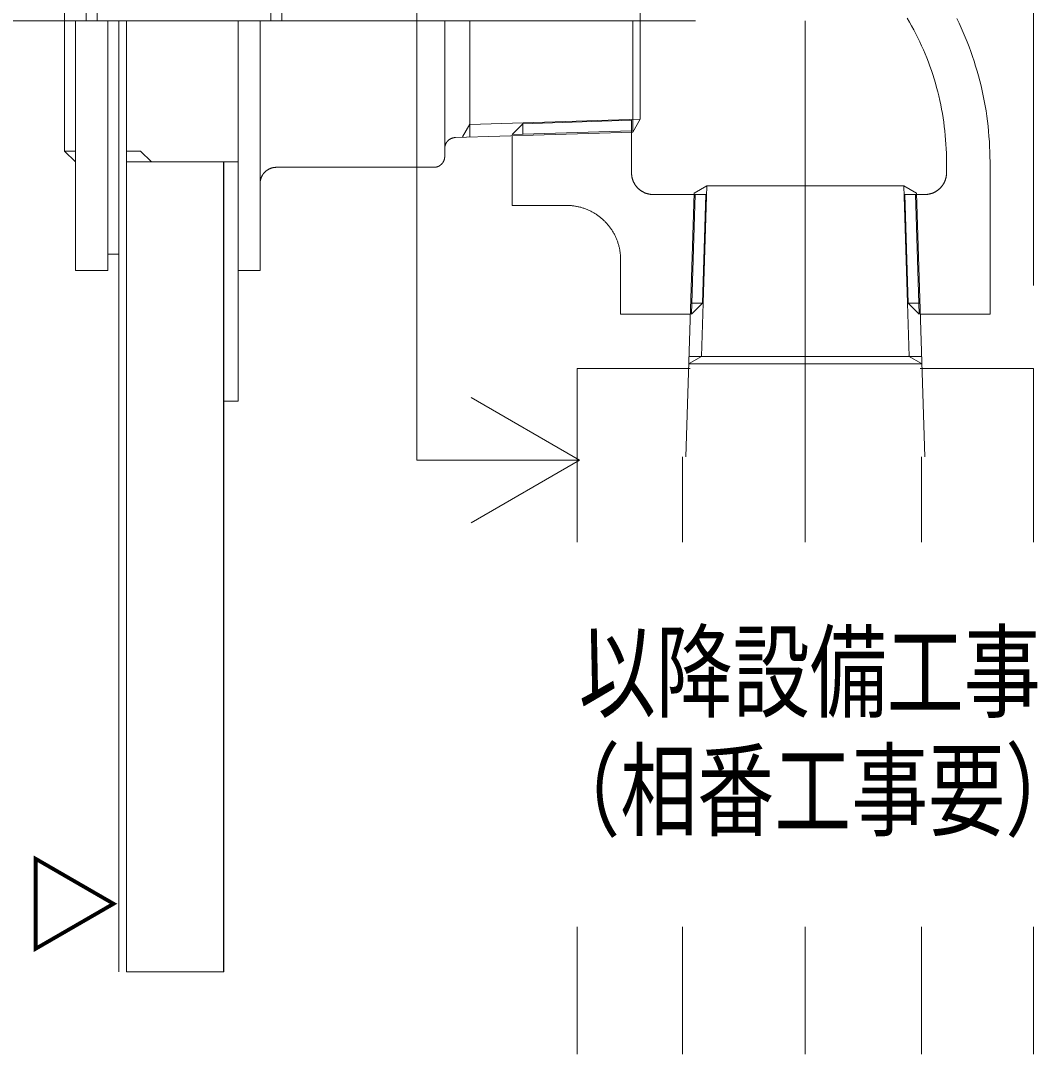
# Model space of a CAD drawing. Units: millimetres on the paper. Extents: x -305 to 305, y -152 to 152.
# Drawn here: x -54 to -35.28, y -15.27 to 3.76 of the extents above; entities that cross this region are included whole.
import ezdxf
from ezdxf.enums import TextEntityAlignment as Align

# ---------------------------------------------------------------- set-up
doc = ezdxf.new("R2010")
doc.units = ezdxf.units.MM
doc.linetypes.add('LONG_CHAIN', pattern=[21, 18, -1, 1, -1])
doc.linetypes.add('LONG_DOUBLE_CHAIN', pattern=[21.8, 18, -1, 0.6, -0.6, 0.6, -1])
doc.layers.add('0-1_RV', color=7, linetype='Continuous', lineweight=9)
doc.styles.add('ＭＳ ゴシック', font='')
doc.styles.get('ＭＳ ゴシック').set_extended_font_data('MS Gothic')

msp = doc.modelspace()

# ---------------------------------------------------------------- linework, layer by layer
at = {"layer": '0-1_RV'}
for p, q in [((-35.351, -1.118), (-35.351, 21.978)), ((-46.706, -4.33), (-46.706, 11.849)), ((-53.191, 6.16), (-53.191, 1.358)), ((-52.791, 5.959), (-52.791, 3.759)), ((-49.391, 5.748), (-49.391, 3.759)), ((-52.591, 5.654), (-52.591, 3.759)), ((-49.191, 5.549), (-49.191, 3.759)), ((-42.591, 5.57), (-42.591, 1.946)), ((-52.991, 3.759), (-52.991, -0.842)), ((-52.991, 3.759), (-52.991, -0.842)), ((-52.392, 3.759), (-52.392, -0.842)), ((-52.392, 3.759), (-52.392, -0.842)), ((-52.191, 3.759), (-52.191, -13.749)), ((-52.052, 3.759), (-52.052, -13.749)), ((-49.992, 3.759), (-49.992, -0.842)), ((-49.992, 3.759), (-49.992, -0.541)), ((-49.992, 3.759), (-49.992, -3.242)), ((-49.992, 3.759), (-49.992, -0.541)), ((-49.992, 3.759), (-49.992, -0.842)), ((-49.992, 3.759), (-49.992, -0.842)), ((-49.992, 3.759), (-49.992, -3.242)), ((-49.591, 3.759), (-49.591, -0.842)), ((-46.191, 3.759), (-46.191, 1.258)), ((-45.726, 1.624), (-45.726, 3.759)), ((-42.727, 3.759), (-42.727, 1.709)), ((-42.591, 1.946), (-45.726, 1.849)), ((-42.591, 1.946), (-42.727, 1.709)), ((-45.726, 1.855), (-45.863, 1.62)), ((-42.727, 1.709), (-45.991, 1.607)), ((-53.191, 1.358), (-52.991, 1.358)), ((-53.191, 1.358), (-52.991, 1.158)), ((-52.052, 1.358), (-51.792, 1.358)), ((-51.792, 1.358), (-51.591, 1.158)), ((-52.052, 1.158), (-49.992, 1.158)), ((-50.261, 1.158), (-50.261, -13.749)), ((-49.292, 1.06), (-46.391, 1.06)), ((-52.392, -0.541), (-52.191, -0.541)), ((-52.392, -0.541), (-52.191, -0.541)), ((-52.991, -0.842), (-52.392, -0.842)), ((-52.991, -0.842), (-52.392, -0.842)), ((-49.992, -0.842), (-49.591, -0.842)), ((-50.261, -3.242), (-49.992, -3.242)), ((-50.151, -3.242), (-49.992, -3.242)), ((-45.706, -5.485), (-43.706, -4.33))]:
    msp.add_line(p, q, dxfattribs=at)
at = {"layer": '0-1_RV', "linetype": 'LONG_CHAIN'}
for p, q in [((-70.888, 3.759), (-50.131, 3.759)), ((-53.862, 3.759), (-41.57, 3.759)), ((-39.551, 3.759), (-39.551, -5.839)), ((-44.751, 1.863), (-42.751, 1.927)), ((-42.751, 1.927), (-42.751, 0.959)), ((-44.951, 1.664), (-44.751, 1.863)), ((-44.951, 1.664), (-42.751, 1.732)), ((-44.751, 1.863), (-44.751, 1.67)), ((-44.951, 1.641), (-44.951, 0.359)), ((-36.951, 1.159), (-36.951, 0.959)), ((-36.15, 1.158), (-36.15, -1.641)), ((-41.384, 0.559), (-42.352, 0.559)), ((-41.647, -1.641), (-41.579, 0.559)), ((-41.446, -1.441), (-41.384, 0.559)), ((-37.655, -1.441), (-37.717, 0.559)), ((-37.351, 0.559), (-37.717, 0.559)), ((-37.455, -1.641), (-37.524, 0.559)), ((-44.951, 0.359), (-43.951, 0.359)), ((-42.951, -0.641), (-42.951, -1.641)), ((-41.647, -1.641), (-41.446, -1.441)), ((-41.446, -1.441), (-41.64, -1.441)), ((-37.461, -1.441), (-37.655, -1.441)), ((-37.455, -1.641), (-37.655, -1.441)), ((-41.669, -1.641), (-42.951, -1.641)), ((-36.15, -1.641), (-37.433, -1.641)), ((-41.669, -2.641), (-43.751, -2.641)), ((-35.351, -2.641), (-37.433, -2.641)), ((-39.551, -12.921), (-39.551, -15.269))]:
    msp.add_line(p, q, dxfattribs=at)
at = {"layer": '0-1_RV', "linetype": 'LONG_DOUBLE_CHAIN'}
for p, q in [((-41.751, -4.269), (-41.6, 0.582)), ((-41.6, 0.582), (-41.363, 0.719)), ((-41.461, -2.421), (-41.363, 0.719)), ((-41.363, 0.719), (-37.738, 0.719)), ((-37.641, -2.421), (-37.738, 0.719)), ((-41.647, -1.641), (-41.579, 0.559)), ((-37.655, -1.441), (-37.717, 0.559)), ((-37.455, -1.641), (-37.524, 0.559)), ((-37.455, -1.641), (-37.655, -1.441)), ((-41.693, -2.421), (-37.408, -2.421)), ((-41.69, -2.553), (-41.461, -2.421)), ((-37.411, -2.553), (-37.649, -2.416)), ((-43.75, -5.839), (-43.75, -2.641)), ((-41.698, -2.558), (-37.404, -2.558)), ((-35.351, -5.839), (-35.351, -2.641)), ((-41.811, -5.839), (-41.811, -4.269)), ((-37.411, -5.839), (-37.411, -4.269)), ((-43.75, -15.269), (-43.75, -12.921)), ((-41.811, -15.269), (-41.811, -12.921)), ((-37.411, -15.269), (-37.411, -12.921)), ((-35.351, -15.269), (-35.351, -12.921))]:
    msp.add_line(p, q, dxfattribs=at)
at = {"layer": '0-1_RV', "linetype": 'LONG_CHAIN'}
for points in [[(-36.951, 1.158), (-36.951, 1.24), (-36.953, 1.321), (-36.956, 1.403), (-36.961, 1.484), (-36.967, 1.566), (-36.974, 1.647), (-36.982, 1.729), (-36.991, 1.81), (-37.002, 1.891), (-37.014, 1.972), (-37.027, 2.052), (-37.042, 2.133), (-37.058, 2.213), (-37.075, 2.293), (-37.093, 2.373), (-37.113, 2.452), (-37.134, 2.531), (-37.156, 2.61), (-37.179, 2.688), (-37.204, 2.766), (-37.23, 2.843), (-37.257, 2.92), (-37.285, 2.997), (-37.315, 3.073), (-37.345, 3.149), (-37.377, 3.224), (-37.41, 3.299), (-37.445, 3.373), (-37.48, 3.446), (-37.517, 3.52), (-37.554, 3.592), (-37.593, 3.664), (-37.633, 3.735), (-37.674, 3.806)], [(-36.15, 1.158), (-36.151, 1.252), (-36.153, 1.347), (-36.157, 1.441), (-36.162, 1.535), (-36.169, 1.629), (-36.177, 1.723), (-36.186, 1.817), (-36.197, 1.91), (-36.21, 2.004), (-36.223, 2.097), (-36.239, 2.19), (-36.256, 2.283), (-36.274, 2.376), (-36.294, 2.468), (-36.315, 2.56), (-36.337, 2.651), (-36.362, 2.742), (-36.387, 2.833), (-36.414, 2.924), (-36.443, 3.013), (-36.472, 3.103), (-36.504, 3.192), (-36.536, 3.28), (-36.57, 3.368), (-36.606, 3.455), (-36.642, 3.542), (-36.681, 3.628), (-36.72, 3.714), (-36.761, 3.799)], [(-42.751, 0.959), (-42.751, 0.953), (-42.751, 0.947), (-42.75, 0.94), (-42.75, 0.934), (-42.75, 0.928), (-42.749, 0.922), (-42.748, 0.915), (-42.748, 0.909), (-42.747, 0.903), (-42.746, 0.897), (-42.745, 0.89), (-42.744, 0.884), (-42.743, 0.878), (-42.741, 0.872), (-42.74, 0.866), (-42.738, 0.86), (-42.737, 0.854), (-42.735, 0.848), (-42.733, 0.842), (-42.731, 0.836), (-42.729, 0.83), (-42.727, 0.824), (-42.725, 0.818), (-42.723, 0.812), (-42.721, 0.806), (-42.718, 0.8), (-42.716, 0.795), (-42.713, 0.789), (-42.71, 0.783), (-42.707, 0.778), (-42.705, 0.772), (-42.702, 0.767), (-42.699, 0.761), (-42.695, 0.756), (-42.692, 0.75), (-42.689, 0.745), (-42.685, 0.74), (-42.682, 0.734), (-42.678, 0.729)], [(-36.974, 0.824), (-36.972, 0.829), (-36.97, 0.835), (-36.968, 0.841), (-36.967, 0.847), (-36.965, 0.854), (-36.963, 0.86), (-36.962, 0.866), (-36.96, 0.872), (-36.959, 0.878), (-36.958, 0.884), (-36.957, 0.89), (-36.956, 0.897), (-36.955, 0.903), (-36.954, 0.909), (-36.953, 0.915), (-36.953, 0.922), (-36.952, 0.928), (-36.952, 0.934), (-36.951, 0.94), (-36.951, 0.947), (-36.951, 0.953), (-36.951, 0.959)], [(-36.974, 0.824), (-36.972, 0.829), (-36.97, 0.835), (-36.968, 0.841), (-36.967, 0.847), (-36.965, 0.854), (-36.963, 0.86), (-36.962, 0.866), (-36.96, 0.872), (-36.959, 0.878), (-36.958, 0.884), (-36.957, 0.89), (-36.956, 0.897), (-36.955, 0.903), (-36.954, 0.909), (-36.953, 0.915), (-36.953, 0.922), (-36.952, 0.928), (-36.952, 0.934), (-36.951, 0.94), (-36.951, 0.947), (-36.951, 0.953), (-36.951, 0.959)], [(-37.121, 0.632), (-37.116, 0.635), (-37.111, 0.639), (-37.106, 0.643), (-37.101, 0.647), (-37.096, 0.651), (-37.091, 0.655), (-37.086, 0.659), (-37.082, 0.663), (-37.077, 0.667), (-37.072, 0.672), (-37.068, 0.676), (-37.064, 0.681), (-37.059, 0.685), (-37.055, 0.69), (-37.051, 0.695), (-37.047, 0.699), (-37.043, 0.704), (-37.039, 0.709), (-37.035, 0.714), (-37.031, 0.719), (-37.027, 0.724), (-37.023, 0.729), (-37.02, 0.734), (-37.016, 0.739), (-37.013, 0.745), (-37.01, 0.75), (-37.006, 0.755), (-37.003, 0.761), (-37, 0.766), (-36.997, 0.772), (-36.994, 0.777), (-36.991, 0.783), (-36.989, 0.789), (-36.986, 0.794), (-36.984, 0.8), (-36.981, 0.806), (-36.979, 0.812), (-36.976, 0.818), (-36.974, 0.824)], [(-37.121, 0.632), (-37.116, 0.635), (-37.111, 0.639), (-37.106, 0.643), (-37.101, 0.647), (-37.096, 0.651), (-37.091, 0.655), (-37.086, 0.659), (-37.082, 0.663), (-37.077, 0.667), (-37.072, 0.672), (-37.068, 0.676), (-37.064, 0.681), (-37.059, 0.685), (-37.055, 0.69), (-37.051, 0.695), (-37.047, 0.699), (-37.043, 0.704), (-37.039, 0.709), (-37.035, 0.714), (-37.031, 0.719), (-37.027, 0.724), (-37.023, 0.729), (-37.02, 0.734), (-37.016, 0.739), (-37.013, 0.745), (-37.01, 0.75), (-37.006, 0.755), (-37.003, 0.761), (-37, 0.766), (-36.997, 0.772), (-36.994, 0.777), (-36.991, 0.783), (-36.989, 0.789), (-36.986, 0.794), (-36.984, 0.8), (-36.981, 0.806), (-36.979, 0.812), (-36.976, 0.818), (-36.974, 0.824)], [(-42.678, 0.729), (-42.675, 0.724), (-42.671, 0.719), (-42.667, 0.714), (-42.663, 0.709), (-42.659, 0.704), (-42.655, 0.7), (-42.651, 0.695), (-42.647, 0.69), (-42.643, 0.685), (-42.638, 0.681), (-42.634, 0.676), (-42.63, 0.672), (-42.625, 0.668), (-42.62, 0.663), (-42.616, 0.659), (-42.611, 0.655), (-42.606, 0.651), (-42.601, 0.647), (-42.596, 0.643), (-42.591, 0.639), (-42.586, 0.636), (-42.581, 0.632), (-42.576, 0.628), (-42.571, 0.625), (-42.566, 0.621), (-42.56, 0.618), (-42.555, 0.615), (-42.55, 0.612), (-42.544, 0.609), (-42.539, 0.606), (-42.533, 0.603), (-42.527, 0.6), (-42.522, 0.597), (-42.516, 0.594), (-42.51, 0.592), (-42.505, 0.589), (-42.499, 0.587), (-42.493, 0.585), (-42.487, 0.583)], [(-42.487, 0.583), (-42.481, 0.581), (-42.475, 0.579), (-42.469, 0.577), (-42.463, 0.575), (-42.457, 0.573), (-42.451, 0.572), (-42.445, 0.57), (-42.439, 0.569), (-42.433, 0.567), (-42.427, 0.566), (-42.42, 0.565), (-42.414, 0.564), (-42.408, 0.563), (-42.402, 0.562), (-42.395, 0.561), (-42.389, 0.561), (-42.383, 0.56), (-42.377, 0.56), (-42.37, 0.559), (-42.364, 0.559), (-42.358, 0.559), (-42.352, 0.559)], [(-37.351, 0.559), (-37.345, 0.559), (-37.338, 0.559), (-37.332, 0.559), (-37.326, 0.56), (-37.32, 0.56), (-37.313, 0.561), (-37.307, 0.561), (-37.301, 0.562), (-37.295, 0.563), (-37.288, 0.564), (-37.282, 0.565), (-37.276, 0.566), (-37.27, 0.567), (-37.264, 0.569), (-37.258, 0.57), (-37.251, 0.571), (-37.245, 0.573), (-37.239, 0.575), (-37.233, 0.577), (-37.227, 0.578), (-37.221, 0.58), (-37.215, 0.583), (-37.209, 0.585), (-37.204, 0.587), (-37.198, 0.589), (-37.192, 0.592), (-37.186, 0.594), (-37.181, 0.597), (-37.175, 0.6), (-37.169, 0.603), (-37.164, 0.605), (-37.158, 0.608), (-37.153, 0.611), (-37.147, 0.615), (-37.142, 0.618), (-37.136, 0.621), (-37.131, 0.625), (-37.126, 0.628), (-37.121, 0.632)], [(-37.351, 0.559), (-37.345, 0.559), (-37.338, 0.559), (-37.332, 0.559), (-37.326, 0.56), (-37.32, 0.56), (-37.313, 0.561), (-37.307, 0.561), (-37.301, 0.562), (-37.295, 0.563), (-37.288, 0.564), (-37.282, 0.565), (-37.276, 0.566), (-37.27, 0.567), (-37.264, 0.569), (-37.258, 0.57), (-37.251, 0.571), (-37.245, 0.573), (-37.239, 0.575), (-37.233, 0.577), (-37.227, 0.578), (-37.221, 0.58), (-37.215, 0.583), (-37.209, 0.585), (-37.204, 0.587), (-37.198, 0.589), (-37.192, 0.592), (-37.186, 0.594), (-37.181, 0.597), (-37.175, 0.6), (-37.169, 0.603), (-37.164, 0.605), (-37.158, 0.608), (-37.153, 0.611), (-37.147, 0.615), (-37.142, 0.618), (-37.136, 0.621), (-37.131, 0.625), (-37.126, 0.628), (-37.121, 0.632)], [(-43.613, 0.3), (-43.627, 0.305), (-43.642, 0.31), (-43.657, 0.315), (-43.672, 0.319), (-43.687, 0.324), (-43.703, 0.328), (-43.718, 0.332), (-43.733, 0.335), (-43.749, 0.338), (-43.764, 0.341), (-43.78, 0.344), (-43.795, 0.347), (-43.811, 0.349), (-43.826, 0.351), (-43.842, 0.353), (-43.857, 0.355), (-43.873, 0.356), (-43.889, 0.357), (-43.904, 0.358), (-43.92, 0.358), (-43.936, 0.359), (-43.951, 0.359)], [(-43.133, -0.066), (-43.142, -0.053), (-43.151, -0.04), (-43.161, -0.028), (-43.171, -0.015), (-43.181, -0.003), (-43.191, 0.009), (-43.201, 0.021), (-43.212, 0.032), (-43.222, 0.044), (-43.233, 0.055), (-43.244, 0.066), (-43.255, 0.077), (-43.267, 0.088), (-43.278, 0.099), (-43.29, 0.109), (-43.302, 0.12), (-43.314, 0.13), (-43.326, 0.14), (-43.338, 0.149), (-43.351, 0.159), (-43.363, 0.168), (-43.376, 0.177), (-43.389, 0.186), (-43.402, 0.195), (-43.415, 0.204), (-43.429, 0.212), (-43.442, 0.22), (-43.456, 0.228), (-43.47, 0.236), (-43.483, 0.243), (-43.497, 0.25), (-43.511, 0.257), (-43.526, 0.264), (-43.54, 0.271), (-43.554, 0.277), (-43.569, 0.283), (-43.583, 0.289), (-43.598, 0.295), (-43.613, 0.3)], [(-42.951, -0.641), (-42.951, -0.625), (-42.951, -0.609), (-42.952, -0.594), (-42.953, -0.578), (-42.954, -0.562), (-42.955, -0.547), (-42.957, -0.531), (-42.959, -0.515), (-42.961, -0.5), (-42.963, -0.484), (-42.966, -0.469), (-42.969, -0.453), (-42.972, -0.438), (-42.975, -0.422), (-42.978, -0.407), (-42.982, -0.392), (-42.986, -0.377), (-42.99, -0.362), (-42.995, -0.346), (-43, -0.331), (-43.005, -0.317), (-43.01, -0.302), (-43.015, -0.287), (-43.021, -0.272), (-43.027, -0.258), (-43.033, -0.243), (-43.039, -0.229), (-43.046, -0.215), (-43.053, -0.201), (-43.06, -0.187), (-43.067, -0.173), (-43.075, -0.159), (-43.082, -0.145), (-43.09, -0.132), (-43.098, -0.118), (-43.107, -0.105), (-43.115, -0.092), (-43.124, -0.079), (-43.133, -0.066)]]:
    msp.add_lwpolyline(points, dxfattribs=at)
at = {"layer": '0-1_RV'}
for points in [[(-46.105, 1.571), (-46.108, 1.569), (-46.111, 1.567), (-46.113, 1.565), (-46.115, 1.563), (-46.118, 1.561), (-46.12, 1.559), (-46.123, 1.557), (-46.125, 1.555), (-46.127, 1.553), (-46.13, 1.551), (-46.132, 1.549), (-46.134, 1.547), (-46.136, 1.544), (-46.138, 1.542), (-46.14, 1.54), (-46.142, 1.537), (-46.144, 1.535), (-46.146, 1.532), (-46.148, 1.53), (-46.15, 1.527), (-46.152, 1.525), (-46.154, 1.522), (-46.156, 1.52), (-46.157, 1.517), (-46.159, 1.514), (-46.161, 1.512), (-46.162, 1.509), (-46.164, 1.506), (-46.165, 1.504), (-46.167, 1.501), (-46.168, 1.498), (-46.17, 1.495), (-46.171, 1.492), (-46.172, 1.49), (-46.174, 1.487), (-46.175, 1.484), (-46.176, 1.481), (-46.177, 1.478), (-46.178, 1.475)], [(-45.991, 1.607), (-45.994, 1.607), (-45.997, 1.607), (-46, 1.607), (-46.003, 1.607), (-46.006, 1.607), (-46.009, 1.606), (-46.013, 1.606), (-46.016, 1.606), (-46.019, 1.605), (-46.022, 1.605), (-46.025, 1.604), (-46.028, 1.604), (-46.031, 1.603), (-46.034, 1.603), (-46.037, 1.602), (-46.04, 1.601), (-46.043, 1.6), (-46.046, 1.599), (-46.049, 1.599), (-46.052, 1.598), (-46.055, 1.597), (-46.058, 1.596), (-46.061, 1.595), (-46.064, 1.593), (-46.067, 1.592), (-46.07, 1.591), (-46.073, 1.59), (-46.076, 1.588), (-46.079, 1.587), (-46.081, 1.586), (-46.084, 1.584), (-46.087, 1.583), (-46.09, 1.581), (-46.092, 1.58), (-46.095, 1.578), (-46.098, 1.576), (-46.1, 1.575), (-46.103, 1.573), (-46.105, 1.571)], [(-46.178, 1.475), (-46.179, 1.472), (-46.18, 1.469), (-46.181, 1.466), (-46.182, 1.463), (-46.183, 1.46), (-46.184, 1.457), (-46.184, 1.454), (-46.185, 1.451), (-46.186, 1.448), (-46.186, 1.445), (-46.187, 1.442), (-46.187, 1.438), (-46.188, 1.435), (-46.188, 1.432), (-46.189, 1.429), (-46.189, 1.426), (-46.189, 1.423), (-46.189, 1.42), (-46.19, 1.417), (-46.19, 1.413), (-46.19, 1.41), (-46.19, 1.407)], [(-52.051, -13.749), (-52.051, 1.158), (-50.26, 1.158), (-50.26, -13.749)], [(-46.276, 1.095), (-46.273, 1.097), (-46.271, 1.099), (-46.268, 1.101), (-46.266, 1.103), (-46.264, 1.105), (-46.261, 1.107), (-46.259, 1.109), (-46.256, 1.111), (-46.254, 1.113), (-46.252, 1.115), (-46.25, 1.117), (-46.247, 1.12), (-46.245, 1.122), (-46.243, 1.124), (-46.241, 1.126), (-46.239, 1.129), (-46.237, 1.131), (-46.235, 1.134), (-46.233, 1.136), (-46.231, 1.138), (-46.229, 1.141), (-46.227, 1.143), (-46.225, 1.146), (-46.224, 1.149), (-46.222, 1.151), (-46.22, 1.154), (-46.219, 1.157), (-46.217, 1.159), (-46.216, 1.162), (-46.214, 1.165), (-46.213, 1.167), (-46.211, 1.17), (-46.21, 1.173), (-46.208, 1.176), (-46.207, 1.179), (-46.206, 1.182), (-46.205, 1.185), (-46.204, 1.187), (-46.203, 1.19)], [(-46.203, 1.19), (-46.201, 1.193), (-46.2, 1.196), (-46.2, 1.199), (-46.199, 1.202), (-46.198, 1.205), (-46.197, 1.208), (-46.196, 1.211), (-46.195, 1.214), (-46.195, 1.217), (-46.194, 1.221), (-46.194, 1.224), (-46.193, 1.227), (-46.193, 1.23), (-46.192, 1.233), (-46.192, 1.236), (-46.192, 1.239), (-46.191, 1.242), (-46.191, 1.245), (-46.191, 1.249), (-46.191, 1.252), (-46.191, 1.255), (-46.191, 1.258)], [(-49.464, 1.004), (-49.468, 1.002), (-49.472, 0.999), (-49.475, 0.996), (-49.479, 0.993), (-49.483, 0.99), (-49.486, 0.987), (-49.49, 0.984), (-49.493, 0.981), (-49.497, 0.977), (-49.5, 0.974), (-49.503, 0.971), (-49.507, 0.967), (-49.51, 0.964), (-49.513, 0.96), (-49.516, 0.957), (-49.519, 0.953), (-49.522, 0.95), (-49.525, 0.946), (-49.528, 0.942), (-49.531, 0.939), (-49.534, 0.935), (-49.537, 0.931), (-49.539, 0.927), (-49.542, 0.923), (-49.544, 0.919), (-49.547, 0.915), (-49.549, 0.911), (-49.552, 0.907), (-49.554, 0.903), (-49.556, 0.899), (-49.558, 0.894), (-49.56, 0.89), (-49.562, 0.886), (-49.564, 0.882), (-49.566, 0.877), (-49.568, 0.873), (-49.57, 0.869), (-49.571, 0.864), (-49.573, 0.86)], [(-49.292, 1.06), (-49.297, 1.06), (-49.301, 1.06), (-49.306, 1.059), (-49.311, 1.059), (-49.315, 1.059), (-49.32, 1.058), (-49.325, 1.058), (-49.329, 1.057), (-49.334, 1.057), (-49.339, 1.056), (-49.343, 1.055), (-49.348, 1.054), (-49.353, 1.053), (-49.357, 1.052), (-49.362, 1.051), (-49.366, 1.05), (-49.371, 1.049), (-49.376, 1.048), (-49.38, 1.046), (-49.385, 1.045), (-49.389, 1.043), (-49.393, 1.042), (-49.398, 1.04), (-49.402, 1.038), (-49.407, 1.037), (-49.411, 1.035), (-49.415, 1.033), (-49.42, 1.031), (-49.424, 1.029), (-49.428, 1.027), (-49.432, 1.024), (-49.436, 1.022), (-49.44, 1.02), (-49.444, 1.017), (-49.448, 1.015), (-49.452, 1.012), (-49.456, 1.01), (-49.46, 1.007), (-49.464, 1.004)], [(-46.391, 1.06), (-46.388, 1.06), (-46.385, 1.06), (-46.381, 1.06), (-46.378, 1.06), (-46.375, 1.06), (-46.372, 1.061), (-46.369, 1.061), (-46.366, 1.061), (-46.363, 1.062), (-46.36, 1.062), (-46.357, 1.063), (-46.353, 1.063), (-46.35, 1.064), (-46.347, 1.064), (-46.344, 1.065), (-46.341, 1.066), (-46.338, 1.067), (-46.335, 1.067), (-46.332, 1.068), (-46.329, 1.069), (-46.326, 1.07), (-46.323, 1.071), (-46.32, 1.072), (-46.317, 1.073), (-46.314, 1.075), (-46.312, 1.076), (-46.309, 1.077), (-46.306, 1.078), (-46.303, 1.08), (-46.3, 1.081), (-46.297, 1.082), (-46.295, 1.084), (-46.292, 1.085), (-46.289, 1.087), (-46.287, 1.089), (-46.284, 1.09), (-46.281, 1.092), (-46.279, 1.094), (-46.276, 1.095)], [(-49.573, 0.86), (-49.575, 0.855), (-49.576, 0.851), (-49.577, 0.846), (-49.579, 0.842), (-49.58, 0.837), (-49.581, 0.833), (-49.582, 0.828), (-49.583, 0.824), (-49.584, 0.819), (-49.585, 0.814), (-49.586, 0.81), (-49.587, 0.805), (-49.588, 0.8), (-49.588, 0.796), (-49.589, 0.791), (-49.589, 0.786), (-49.59, 0.782), (-49.59, 0.777), (-49.59, 0.772), (-49.59, 0.768), (-49.591, 0.763), (-49.591, 0.758)], [(-46.706, -4.33), (-43.706, -4.33), (-45.706, -3.176)]]:
    msp.add_lwpolyline(points, dxfattribs=at)
msp.add_lwpolyline([(-50.26, -13.749), (-52.051, -13.749), (-52.051, 1.158), (-50.26, 1.158)], close=True, dxfattribs=at)
at = {"layer": '0-1_RV', "linetype": 'LONG_DOUBLE_CHAIN'}
for points in [[(-37.351, -4.269), (-37.502, 0.582), (-37.738, 0.719)], [(-41.647, -1.641), (-41.446, -1.441), (-41.384, 0.559)]]:
    msp.add_lwpolyline(points, dxfattribs=at)

# ---------------------------------------------------------------- texts
at = {"layer": '0-1_RV', "style": 'ＭＳ ゴシック', "width": 0.75}
for s, p in [('以降設備工事', (-43.722, -9.336)), ('（相番工事要）', (-44.377, -11.518))]:
    msp.add_text(s, height=1.386, dxfattribs=at).set_placement(p, align=Align.BOTTOM_LEFT)
at = {"layer": '0-1_RV', "style": 'ＭＳ ゴシック'}
msp.add_text('▽', height=1.385, rotation=90, dxfattribs=at).set_placement((-51.928, -13.442), align=Align.BOTTOM_LEFT)

doc.saveas('drawing.dxf')
